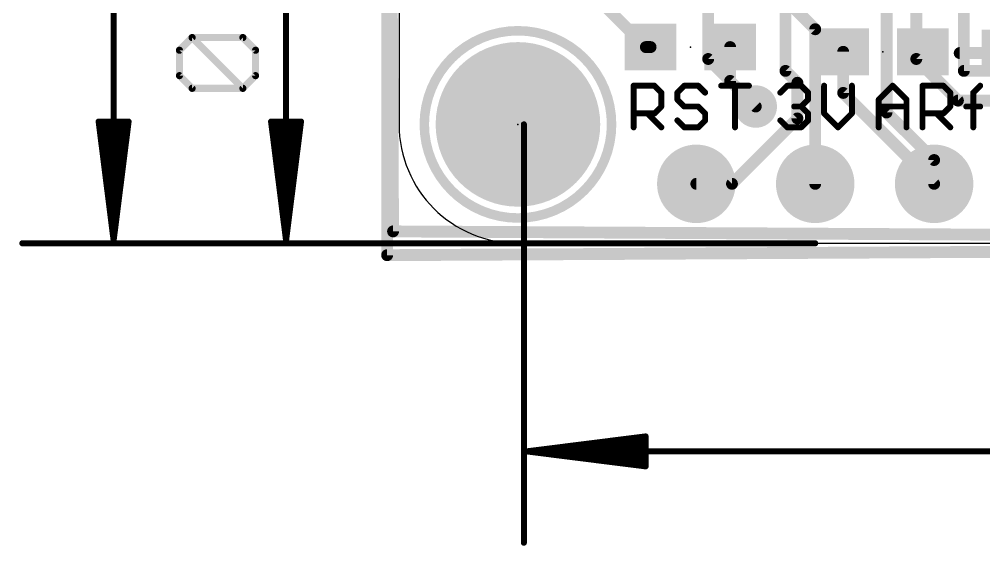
# Model space of a CAD drawing. Extents: x -8.4 to 62, y -6.5 to 32.8.
# Drawn here: x -8.11 to 12.49, y -6.46 to 4.78 of the extents above; entities that cross this region are included whole.
import ezdxf

# ---------------------------------------------------------------- set-up
doc = ezdxf.new("R2010")
doc.units = 0
for name, color, linetype in [('1', 12, 'CONTINUOUS'), ('16', 132, 'CONTINUOUS'), ('17', 110, 'CONTINUOUS'), ('18', 110, 'CONTINUOUS'), ('20', 53, 'CONTINUOUS'), ('21', 40, 'CONTINUOUS'), ('23', 40, 'CONTINUOUS'), ('47', 253, 'CONTINUOUS')]:
    doc.layers.add(name, color=color, linetype=linetype)

# ---------------------------------------------------------------- blocks, each defined once
blk = doc.blocks.new('RECT')
blk.add_solid([(-0.5, -0.5), (0.5, -0.5), (-0.5, 0.5), (0.5, 0.5)])
blk = doc.blocks.new('ROUNDP')
at = {"const_width": 0.5}
blk.add_lwpolyline([(0, -0.25, 1), (0, 0.25, 1), (0, -0.25)], format="xyb", dxfattribs=at)
blk = doc.blocks.new('ROUNDV')
at = {"const_width": 0.5}
blk.add_lwpolyline([(0, -0.25, 1), (0, 0.25, 1), (0, -0.25)], format="xyb", dxfattribs=at)

msp = doc.modelspace()

# ---------------------------------------------------------------- linework, layer by layer
at = {"layer": '1', "const_width": 0.254}
for points in [[(-0.254, 23.241), (-0.254, -0.254)], [(8.255, 3.683), (8.255, 5.677)], [(3.876, 5.588), (5.273, 4.191)], [(5.273, 4.191), (5.373, 4.191)], [(7.073, 4.191), (7.073, 3.468)], [(9.4878, 3.2122), (9.4878, 4.0906)], [(11.9764, 4.064), (12.993, 4.064)], [(8.509, 3.429), (8.255, 3.683)], [(7.073, 3.468), (7.62, 2.921)], [(8.509, 2.667), (8.509, 3.429)], [(9.4878, 3.2122), (11.43, 1.27)], [(7.112, 1.27), (8.509, 2.667)], [(6.35, 1.27), (7.112, 1.27)], [(-0.254, -0.254), (46.355, 0)]]:
    msp.add_lwpolyline(points, dxfattribs=at)
at = {"layer": '1', "const_width": 0.127}
for points in [[(5.273, 4.2545, 1), (5.273, 4.1275)], [(5.2281, 4.1461, 1), (5.3179, 4.2359)], [(5.373, 4.1275, 1), (5.373, 4.2545)], [(7.1365, 4.191, 1), (7.0095, 4.191)], [(9.5513, 4.0906, 1), (9.4243, 4.0906)], [(11.9764, 4.1275, 1), (11.9764, 4.0005)], [(8.2999, 3.7279, 1), (8.2101, 3.6381)], [(8.1915, 3.683, 1), (8.3185, 3.683)], [(7.1179, 3.5129, 1), (7.0281, 3.4231)], [(7.0095, 3.468, 1), (7.1365, 3.468)], [(8.5725, 3.429, 1), (8.4455, 3.429)], [(8.4641, 3.3841, 1), (8.5539, 3.4739)], [(9.5327, 3.2571, 1), (9.4429, 3.1673)], [(9.4243, 3.2122, 1), (9.5513, 3.2122)], [(7.5751, 2.8761, 1), (7.6649, 2.9659)], [(8.4455, 2.667, 1), (8.5725, 2.667)], [(8.5539, 2.6221, 1), (8.4641, 2.7119)], [(6.35, 1.3335, 1), (6.35, 1.2065)], [(7.0671, 1.3149, 1), (7.1569, 1.2251)], [(7.112, 1.2065, 1), (7.112, 1.3335)], [(11.3851, 1.2251, 1), (11.4749, 1.3149)], [(-0.2543, -0.1905, 1), (-0.2537, -0.3175)], [(-0.3175, -0.254, 1), (-0.1905, -0.254)]]:
    msp.add_lwpolyline(points, format="xyb", dxfattribs=at)
at = {"layer": '16', "const_width": 0.254}
for points in [[(-0.254, 23.114), (-0.127, 0.254)], [(6.604, 13.843), (6.604, 3.937)], [(12.065, 8.128), (12.065, 3.683)], [(11.049, 3.937), (11.049, 7.62)], [(10.414, 6.477), (10.414, 2.794)], [(8.89, 4.572), (7.493, 5.969)], [(8.89, 1.27), (8.89, 4.572)], [(6.604, 3.937), (7.62, 2.921)], [(11.938, 3.048), (11.049, 3.937)], [(12.065, 3.683), (21.082, 3.683)], [(11.938, 3.048), (22.225, 3.048)], [(10.414, 2.794), (11.43, 1.778)], [(11.43, 1.778), (11.43, 1.27)], [(-0.127, 0.254), (46.355, 0)]]:
    msp.add_lwpolyline(points, dxfattribs=at)
at = {"layer": '16', "const_width": 0.127}
for points in [[(8.9535, 4.572, 1), (8.8265, 4.572)], [(8.8451, 4.5271, 1), (8.9349, 4.6169)], [(6.6489, 3.9819, 1), (6.5591, 3.8921)], [(6.5405, 3.937, 1), (6.6675, 3.937)], [(11.0939, 3.9819, 1), (11.0041, 3.8921)], [(10.9855, 3.937, 1), (11.1125, 3.937)], [(12.065, 3.7465, 1), (12.065, 3.6195)], [(12.0015, 3.683, 1), (12.1285, 3.683)], [(11.938, 3.1115, 1), (11.938, 2.9845)], [(11.8931, 3.0031, 1), (11.9829, 3.0929)], [(7.5751, 2.8761, 1), (7.6649, 2.9659)], [(10.4589, 2.8389, 1), (10.3691, 2.7491)], [(10.3505, 2.794, 1), (10.4775, 2.794)], [(11.4935, 1.778, 1), (11.3665, 1.778)], [(11.3851, 1.7331, 1), (11.4749, 1.8229)], [(8.8265, 1.27, 1), (8.9535, 1.27)], [(11.3665, 1.27, 1), (11.4935, 1.27)], [(-0.1267, 0.3175, 1), (-0.1273, 0.1905)], [(-0.1905, 0.2536, 1), (-0.0635, 0.2544)]]:
    msp.add_lwpolyline(points, format="xyb", dxfattribs=at)
at = {"layer": '20'}
for p, q in [((0, 9.017), (0, 2.54)), ((2.54, 0), (48.26, 0))]:
    msp.add_line(p, q, dxfattribs=at)
msp.add_arc((2.54, 2.54), 2.54, 180, 270, dxfattribs=at)
at = {"layer": '21'}
for points, const_width in [([(2.54, 0.54, 1), (2.54, 4.54, 1), (2.54, 0.54)], 0.2032), ([(5.0102, 3.398, 1), (5.0102, 3.3345)], 0.0635), ([(5.042, 3.3663, 1), (4.9785, 3.3663)], 0.0635), ([(5.4776, 3.3887, 1), (5.4326, 3.3438)], 0.0635), ([(5.4551, 3.3345, 1), (5.4551, 3.398)], 0.0635), ([(6.094, 3.398, 1), (6.094, 3.3345)], 0.0635), ([(6.1165, 3.3438, 1), (6.0716, 3.3887)], 0.0635), ([(6.4131, 3.3887, 1), (6.3682, 3.3438)], 0.0635), ([(6.3906, 3.3345, 1), (6.3906, 3.398)], 0.0635), ([(6.8813, 3.398, 1), (6.8813, 3.3345)], 0.0635), ([(7.2096, 3.3663, 1), (7.1461, 3.3663)], 0.0635), ([(7.4744, 3.3345, 1), (7.4744, 3.398)], 0.0635), ([(8.2933, 3.398, 1), (8.2933, 3.3345)], 0.0635), ([(8.3157, 3.3438, 1), (8.2708, 3.3887)], 0.0635), ([(8.6123, 3.3887, 1), (8.5674, 3.3438)], 0.0635), ([(8.5899, 3.3345, 1), (8.5899, 3.398)], 0.0635), ([(9.1123, 3.3663, 1), (9.0488, 3.3663)], 0.0635), ([(9.7054, 3.3663, 1), (9.6419, 3.3663)], 0.0635), ([(10.5652, 3.3887, 1), (10.5203, 3.3438)], 0.0635), ([(10.5652, 3.3438, 1), (10.5203, 3.3887)], 0.0635), ([(11.2134, 3.3663, 1), (11.1499, 3.3663)], 0.0635), ([(11.1817, 3.398, 1), (11.1817, 3.3345)], 0.0635), ([(11.649, 3.3887, 1), (11.6041, 3.3438)], 0.0635), ([(11.6265, 3.3345, 1), (11.6265, 3.398)], 0.0635), ([(12.4362, 3.3438, 1), (12.3913, 3.3887)], 0.0635), ([(5.6351, 3.218, 1), (5.5716, 3.218)], 0.0635), ([(5.5809, 3.1955, 1), (5.6258, 3.2404)], 0.0635), ([(5.9775, 3.218, 1), (5.914, 3.218)], 0.0635), ([(5.914, 3.0697, 1), (5.9775, 3.0697)], 0.0635), ([(5.9233, 3.2404, 1), (5.9682, 3.1955)], 0.0635), ([(5.9682, 3.0921, 1), (5.9233, 3.0472)], 0.0635), ([(6.5165, 3.1955, 1), (6.5614, 3.2404)], 0.0635), ([(8.1225, 3.2404, 1), (8.1674, 3.1955)], 0.0635), ([(8.7699, 3.218, 1), (8.7064, 3.218)], 0.0635), ([(8.7064, 3.0697, 1), (8.7699, 3.0697)], 0.0635), ([(8.7157, 3.1955, 1), (8.7606, 3.2404)], 0.0635), ([(8.7606, 3.0472, 1), (8.7157, 3.0921)], 0.0635), ([(10.2779, 3.0697, 1), (10.2144, 3.0697)], 0.0635), ([(10.2237, 3.0921, 1), (10.2686, 3.0472)], 0.0635), ([(10.8711, 3.0697, 1), (10.8076, 3.0697)], 0.0635), ([(10.8169, 3.0472, 1), (10.8618, 3.0921)], 0.0635), ([(11.8066, 3.218, 1), (11.7431, 3.218)], 0.0635), ([(11.7524, 3.1955, 1), (11.7973, 3.2404)], 0.0635), ([(12.2972, 3.218, 1), (12.2337, 3.218)], 0.0635), ([(12.243, 3.2404, 1), (12.2879, 3.1955)], 0.0635), ([(5.5716, 2.9214, 1), (5.6351, 2.9214)], 0.0635), ([(5.6258, 2.8989, 1), (5.5809, 2.9438)], 0.0635), ([(6.094, 2.9531, 1), (6.094, 2.8896)], 0.0635), ([(6.0716, 2.8989, 1), (6.1165, 2.9438)], 0.0635), ([(6.4131, 2.9438, 1), (6.3682, 2.8989)], 0.0635), ([(6.3906, 2.8896, 1), (6.3906, 2.9531)], 0.0635), ([(8.4416, 2.9531, 1), (8.4416, 2.8896)], 0.0635), ([(8.6123, 2.9438, 1), (8.5674, 2.8989)], 0.0635), ([(8.5674, 2.9438, 1), (8.6123, 2.8989)], 0.0635), ([(8.5899, 2.8896, 1), (8.5899, 2.9531)], 0.0635), ([(10.2461, 2.9531, 1), (10.2461, 2.8896)], 0.0635), ([(10.8393, 2.8896, 1), (10.8393, 2.9531)], 0.0635), ([(11.7431, 2.9214, 1), (11.8066, 2.9214)], 0.0635), ([(11.7973, 2.8989, 1), (11.7524, 2.9438)], 0.0635), ([(12.1172, 2.9531, 1), (12.1172, 2.8896)], 0.0635), ([(12.4138, 2.8896, 1), (12.4138, 2.9531)], 0.0635), ([(5.0102, 2.8048, 1), (5.0102, 2.7413)], 0.0635), ([(5.3293, 2.7955, 1), (5.2844, 2.7506)], 0.0635), ([(5.4326, 2.7955, 1), (5.4776, 2.7506)], 0.0635), ([(5.4551, 2.7413, 1), (5.4551, 2.8048)], 0.0635), ([(5.9682, 2.6472, 1), (5.9233, 2.6023)], 0.0635), ([(6.5707, 2.7731, 1), (6.5072, 2.7731)], 0.0635), ([(6.5165, 2.7506, 1), (6.5614, 2.7955)], 0.0635), ([(6.5614, 2.6023, 1), (6.5165, 2.6472)], 0.0635), ([(8.1674, 2.6472, 1), (8.1225, 2.6023)], 0.0635), ([(8.7699, 2.7731, 1), (8.7064, 2.7731)], 0.0635), ([(8.7157, 2.7506, 1), (8.7606, 2.7955)], 0.0635), ([(8.7606, 2.6023, 1), (8.7157, 2.6472)], 0.0635), ([(9.103, 2.7955, 1), (9.058, 2.7506)], 0.0635), ([(9.0488, 2.7731, 1), (9.1123, 2.7731)], 0.0635), ([(9.6419, 2.7731, 1), (9.7054, 2.7731)], 0.0635), ([(9.6961, 2.7506, 1), (9.6512, 2.7955)], 0.0635), ([(11.1817, 2.8048, 1), (11.1817, 2.7413)], 0.0635), ([(11.5007, 2.7955, 1), (11.4558, 2.7506)], 0.0635), ([(11.6041, 2.7955, 1), (11.649, 2.7506)], 0.0635), ([(11.6265, 2.7413, 1), (11.6265, 2.8048)], 0.0635), ([(4.9785, 2.4765, 1), (5.042, 2.4765)], 0.0635), ([(5.5809, 2.454, 1), (5.6258, 2.499)], 0.0635), ([(6.094, 2.5083, 1), (6.094, 2.4447)], 0.0635), ([(6.0716, 2.454, 1), (6.1165, 2.499)], 0.0635), ([(6.3682, 2.499, 1), (6.4131, 2.454)], 0.0635), ([(6.3906, 2.4447, 1), (6.3906, 2.5083)], 0.0635), ([(6.5072, 2.6248, 1), (6.5707, 2.6248)], 0.0635), ([(7.1461, 2.4765, 1), (7.2096, 2.4765)], 0.0635), ([(8.2933, 2.5083, 1), (8.2933, 2.4447)], 0.0635), ([(8.2708, 2.454, 1), (8.3157, 2.499)], 0.0635), ([(8.5674, 2.499, 1), (8.6123, 2.454)], 0.0635), ([(8.5899, 2.4447, 1), (8.5899, 2.5083)], 0.0635), ([(8.7064, 2.6248, 1), (8.7699, 2.6248)], 0.0635), ([(9.3546, 2.499, 1), (9.3995, 2.454)], 0.0635), ([(9.3546, 2.454, 1), (9.3995, 2.499)], 0.0635), ([(10.2144, 2.4765, 1), (10.2779, 2.4765)], 0.0635), ([(10.8076, 2.4765, 1), (10.8711, 2.4765)], 0.0635), ([(11.1499, 2.4765, 1), (11.2134, 2.4765)], 0.0635), ([(11.7524, 2.454, 1), (11.7973, 2.499)], 0.0635), ([(12.2337, 2.4765, 1), (12.2972, 2.4765)], 0.0635)]:
    msp.add_lwpolyline(points, format="xyb", dxfattribs=dict(at, const_width=const_width))
at = {"layer": '21', "const_width": 0.127}
for points in [[(5.0102, 2.4765), (5.0102, 3.3663)], [(5.0102, 3.3663), (5.4551, 3.3663)], [(5.4551, 3.3663), (5.6034, 3.218)], [(6.094, 3.3663), (5.9457, 3.218)], [(6.3906, 3.3663), (6.094, 3.3663)], [(6.5389, 3.218), (6.3906, 3.3663)], [(6.8813, 3.3663), (7.4744, 3.3663)], [(7.1778, 2.4765), (7.1778, 3.3663)], [(8.145, 3.218), (8.2933, 3.3663)], [(8.2933, 3.3663), (8.5899, 3.3663)], [(8.5899, 3.3663), (8.7382, 3.218)], [(9.0805, 3.3663), (9.0805, 2.7731)], [(9.6737, 2.7731), (9.6737, 3.3663)], [(10.2461, 3.0697), (10.5427, 3.3663)], [(10.5427, 3.3663), (10.8393, 3.0697)], [(11.1817, 2.4765), (11.1817, 3.3663)], [(11.1817, 3.3663), (11.6265, 3.3663)], [(11.6265, 3.3663), (11.7748, 3.218)], [(12.2655, 3.218), (12.4138, 3.3663)], [(5.6034, 3.218), (5.6034, 2.9214)], [(5.9457, 3.218), (5.9457, 3.0697)], [(5.9457, 3.0697), (6.094, 2.9214)], [(8.7382, 3.0697), (8.5899, 2.9214)], [(8.7382, 3.218), (8.7382, 3.0697)], [(10.2461, 2.4765), (10.2461, 3.0697)], [(10.8393, 3.0697), (10.8393, 2.4765)], [(11.7748, 3.218), (11.7748, 2.9214)], [(12.2655, 2.4765), (12.2655, 3.218)], [(5.6034, 2.9214), (5.4551, 2.7731)], [(6.094, 2.9214), (6.3906, 2.9214)], [(6.3906, 2.9214), (6.5389, 2.7731)], [(8.5899, 2.9214), (8.4416, 2.9214)], [(8.5899, 2.9214), (8.7382, 2.7731)], [(10.2461, 2.9214), (10.8393, 2.9214)], [(11.7748, 2.9214), (11.6265, 2.7731)], [(12.1172, 2.9214), (12.4138, 2.9214)], [(5.4551, 2.7731), (5.0102, 2.7731)], [(5.3068, 2.7731), (5.6034, 2.4765)], [(6.094, 2.4765), (5.9457, 2.6248)], [(6.5389, 2.6248), (6.3906, 2.4765)], [(6.5389, 2.7731), (6.5389, 2.6248)], [(8.2933, 2.4765), (8.145, 2.6248)], [(8.7382, 2.6248), (8.5899, 2.4765)], [(8.7382, 2.7731), (8.7382, 2.6248)], [(9.0805, 2.7731), (9.3771, 2.4765)], [(9.3771, 2.4765), (9.6737, 2.7731)], [(11.6265, 2.7731), (11.1817, 2.7731)], [(11.4782, 2.7731), (11.7748, 2.4765)], [(6.3906, 2.4765), (6.094, 2.4765)], [(8.5899, 2.4765), (8.2933, 2.4765)]]:
    msp.add_lwpolyline(points, dxfattribs=at)
at = {"layer": '23'}
for p in [(6.223, 4.191), (10.3378, 4.0906), (2.54, 2.54)]:
    msp.add_point(p, dxfattribs=at)
at = {"layer": '47'}
for points, const_width in [([(-6.096, 0.065), (-6.096, 22.795)], 0.13), ([(-2.413, 0.065), (-2.413, 11.365)], 0.13), ([(-4.6907, 4.1233), (-4.4195, 4.3945)], 0.1524), ([(-4.4195, 4.3945), (-3.3349, 4.3945)], 0.1524), ([(-3.3349, 3.3098), (-4.4195, 4.3945)], 0.1524), ([(-3.3349, 4.3945), (-3.0637, 4.1233)], 0.1524), ([(-4.6907, 3.581), (-4.6907, 4.1233)], 0.1524), ([(-3.0637, 4.1233), (-3.0637, 3.581)], 0.1524), ([(-4.4195, 3.3098), (-4.6907, 3.581)], 0.1524), ([(-3.0637, 3.581), (-3.3349, 3.3098)], 0.1524), ([(-3.3349, 3.3098), (-4.4195, 3.3098)], 0.1524), ([(-6.096, 0.065), (-6.4152, 2.6)], 0.13), ([(-6.4152, 2.6), (-5.7768, 2.6)], 0.13), ([(-6.096, 0.065), (-6.356, 2.6)], 0.13), ([(-6.096, 0.065), (-6.226, 2.6)], 0.13), ([(-5.7768, 2.6), (-6.096, 0.065)], 0.13), ([(-5.966, 2.6), (-6.096, 0.065)], 0.13), ([(-5.836, 2.6), (-6.096, 0.065)], 0.13), ([(-2.413, 0.065), (-2.7322, 2.6)], 0.13), ([(-2.7322, 2.6), (-2.0938, 2.6)], 0.13), ([(-2.413, 0.065), (-2.673, 2.6)], 0.13), ([(-2.413, 0.065), (-2.543, 2.6)], 0.13), ([(-2.0938, 2.6), (-2.413, 0.065)], 0.13), ([(-2.283, 2.6), (-2.413, 0.065)], 0.13), ([(-2.153, 2.6), (-2.413, 0.065)], 0.13), ([(2.667, 2.54), (2.667, -6.395)], 0.13), ([(8.89, 0), (-8.046, 0)], 0.13), ([(3.81, 0), (-4.363, 0)], 0.13), ([(2.732, -4.445), (5.267, -4.1258)], 0.13), ([(2.732, -4.445), (5.267, -4.185)], 0.13), ([(5.267, -4.1258), (5.267, -4.7642)], 0.13), ([(2.732, -4.445), (5.267, -4.315)], 0.13), ([(2.732, -4.445), (48.195, -4.445)], 0.13), ([(5.267, -4.7642), (2.732, -4.445)], 0.13), ([(5.267, -4.575), (2.732, -4.445)], 0.13), ([(5.267, -4.705), (2.732, -4.445)], 0.13)]:
    msp.add_lwpolyline(points, dxfattribs=dict(at, const_width=const_width))
for points, const_width in [([(-4.3926, 4.4214, 1), (-4.4465, 4.3675)], 0.0762), ([(-4.4195, 4.4326, 1), (-4.4195, 4.3564)], 0.0762), ([(-4.3926, 4.3675, 1), (-4.4465, 4.4214)], 0.0762), ([(-3.3079, 4.4214, 1), (-3.3618, 4.3675)], 0.0762), ([(-3.3349, 4.3564, 1), (-3.3349, 4.4326)], 0.0762), ([(-4.6526, 4.1233, 1), (-4.7288, 4.1233)], 0.0762), ([(-4.7176, 4.1502, 1), (-4.6637, 4.0964)], 0.0762), ([(-3.0256, 4.1233, 1), (-3.1018, 4.1233)], 0.0762), ([(-3.0906, 4.0964, 1), (-3.0368, 4.1502)], 0.0762), ([(-4.6637, 3.6079, 1), (-4.7176, 3.554)], 0.0762), ([(-4.7288, 3.581, 1), (-4.6526, 3.581)], 0.0762), ([(-3.1018, 3.581, 1), (-3.0256, 3.581)], 0.0762), ([(-3.0368, 3.554, 1), (-3.0906, 3.6079)], 0.0762), ([(-4.4195, 3.3479, 1), (-4.4195, 3.2717)], 0.0762), ([(-4.4465, 3.2829, 1), (-4.3926, 3.3368)], 0.0762), ([(-3.3618, 3.3368, 1), (-3.3079, 3.2829)], 0.0762), ([(-3.3618, 3.2829, 1), (-3.3079, 3.3368)], 0.0762), ([(-3.3349, 3.2717, 1), (-3.3349, 3.3479)], 0.0762), ([(-6.383, 2.6041, 1), (-6.4475, 2.5959)], 0.065), ([(-6.4152, 2.6325, 1), (-6.4152, 2.5675)], 0.065), ([(-6.3237, 2.6033, 1), (-6.3883, 2.5967)], 0.065), ([(-6.1935, 2.6017, 1), (-6.2585, 2.5983)], 0.065), ([(-5.9335, 2.5983, 1), (-5.9985, 2.6017)], 0.065), ([(-5.8037, 2.5967, 1), (-5.8683, 2.6033)], 0.065), ([(-5.7445, 2.5959, 1), (-5.809, 2.6041)], 0.065), ([(-5.7768, 2.5675, 1), (-5.7768, 2.6325)], 0.065), ([(-2.7, 2.6041, 1), (-2.7645, 2.5959)], 0.065), ([(-2.7322, 2.6325, 1), (-2.7322, 2.5675)], 0.065), ([(-2.6407, 2.6033, 1), (-2.7053, 2.5967)], 0.065), ([(-2.5105, 2.6017, 1), (-2.5755, 2.5983)], 0.065), ([(-2.2505, 2.5983, 1), (-2.3155, 2.6017)], 0.065), ([(-2.1207, 2.5967, 1), (-2.1853, 2.6033)], 0.065), ([(-2.0615, 2.5959, 1), (-2.126, 2.6041)], 0.065), ([(-2.0938, 2.5675, 1), (-2.0938, 2.6325)], 0.065), ([(2.6995, 2.54, 1), (2.6345, 2.54)], 0.065), ([(-8.046, 0.0325, 1), (-8.046, -0.0325)], 0.065), ([(-6.1282, 0.0691, 1), (-6.0638, 0.0609)], 0.065), ([(-6.1283, 0.0683, 1), (-6.0637, 0.0617)], 0.065), ([(-6.1285, 0.0633, 1), (-6.0635, 0.0667)], 0.065), ([(-6.1285, 0.0667, 1), (-6.0635, 0.0633)], 0.065), ([(-6.1285, 0.065, 1), (-6.0635, 0.065)], 0.065), ([(-6.1283, 0.0617, 1), (-6.0637, 0.0683)], 0.065), ([(-6.1282, 0.0609, 1), (-6.0638, 0.0691)], 0.065), ([(-4.363, 0.0325, 1), (-4.363, -0.0325)], 0.065), ([(-2.4452, 0.0691, 1), (-2.3808, 0.0609)], 0.065), ([(-2.4453, 0.0683, 1), (-2.3807, 0.0617)], 0.065), ([(-2.4455, 0.0633, 1), (-2.3805, 0.0667)], 0.065), ([(-2.4455, 0.0667, 1), (-2.3805, 0.0633)], 0.065), ([(-2.4455, 0.065, 1), (-2.3805, 0.065)], 0.065), ([(-2.4453, 0.0617, 1), (-2.3807, 0.0683)], 0.065), ([(-2.4452, 0.0609, 1), (-2.3808, 0.0691)], 0.065), ([(3.81, -0.0325, 1), (3.81, 0.0325)], 0.065), ([(8.89, -0.0325, 1), (8.89, 0.0325)], 0.065), ([(5.2995, -4.1258, 1), (5.2345, -4.1258)], 0.065), ([(5.2711, -4.158, 1), (5.2629, -4.0935)], 0.065), ([(5.2703, -4.2173, 1), (5.2637, -4.1527)], 0.065), ([(5.2687, -4.3475, 1), (5.2653, -4.2825)], 0.065), ([(2.732, -4.4125, 1), (2.732, -4.4775)], 0.065), ([(2.7361, -4.4128, 1), (2.7279, -4.4772)], 0.065), ([(2.7303, -4.4125, 1), (2.7337, -4.4775)], 0.065), ([(2.7337, -4.4125, 1), (2.7303, -4.4775)], 0.065), ([(2.7353, -4.4127, 1), (2.7287, -4.4773)], 0.065), ([(2.7287, -4.4127, 1), (2.7353, -4.4773)], 0.065), ([(2.7279, -4.4128, 1), (2.7361, -4.4772)], 0.065), ([(5.2653, -4.6075, 1), (5.2687, -4.5425)], 0.065), ([(5.2345, -4.7642, 1), (5.2995, -4.7642)], 0.065), ([(5.2629, -4.7965, 1), (5.2711, -4.732)], 0.065), ([(5.2637, -4.7373, 1), (5.2703, -4.6727)], 0.065), ([(2.6345, -6.395, 1), (2.6995, -6.395)], 0.065)]:
    msp.add_lwpolyline(points, format="xyb", dxfattribs=dict(at, const_width=const_width))

# ---------------------------------------------------------------- block references
at = {"layer": '1', "xscale": 1.1}
for p in [(5.373, 4.191), (7.073, 4.191), (9.4878, 4.0906), (11.1878, 4.0906)]:
    msp.add_blockref('RECT', p, dxfattribs=at)
at = {"layer": '1', "xscale": 1.1, "rotation": 180}
msp.add_blockref('RECT', (12.993, 4.064), dxfattribs=at)
at = {"layer": '17', "rotation": 270}
for p, xscale, yscale in [((2.54, 2.54), 3.516, 3.516), ((2.54, 2.54), 3.516, 3.516), ((6.35, 1.27), 1.6764, 1.6764), ((6.35, 1.27), 1.6764, 1.6764), ((8.89, 1.27), 1.6764, 1.6764), ((8.89, 1.27), 1.6764, 1.6764), ((11.43, 1.27), 1.6764, 1.6764), ((11.43, 1.27), 1.6764, 1.6764)]:
    msp.add_blockref('ROUNDP', p, dxfattribs=dict(at, xscale=xscale, yscale=yscale))
at = {"layer": '18', "xscale": 0.9064, "yscale": 0.9064}
msp.add_blockref('ROUNDV', (7.62, 2.921), dxfattribs=at)
msp.add_blockref('ROUNDV', (7.62, 2.921), dxfattribs=at)

doc.saveas('drawing.dxf')
